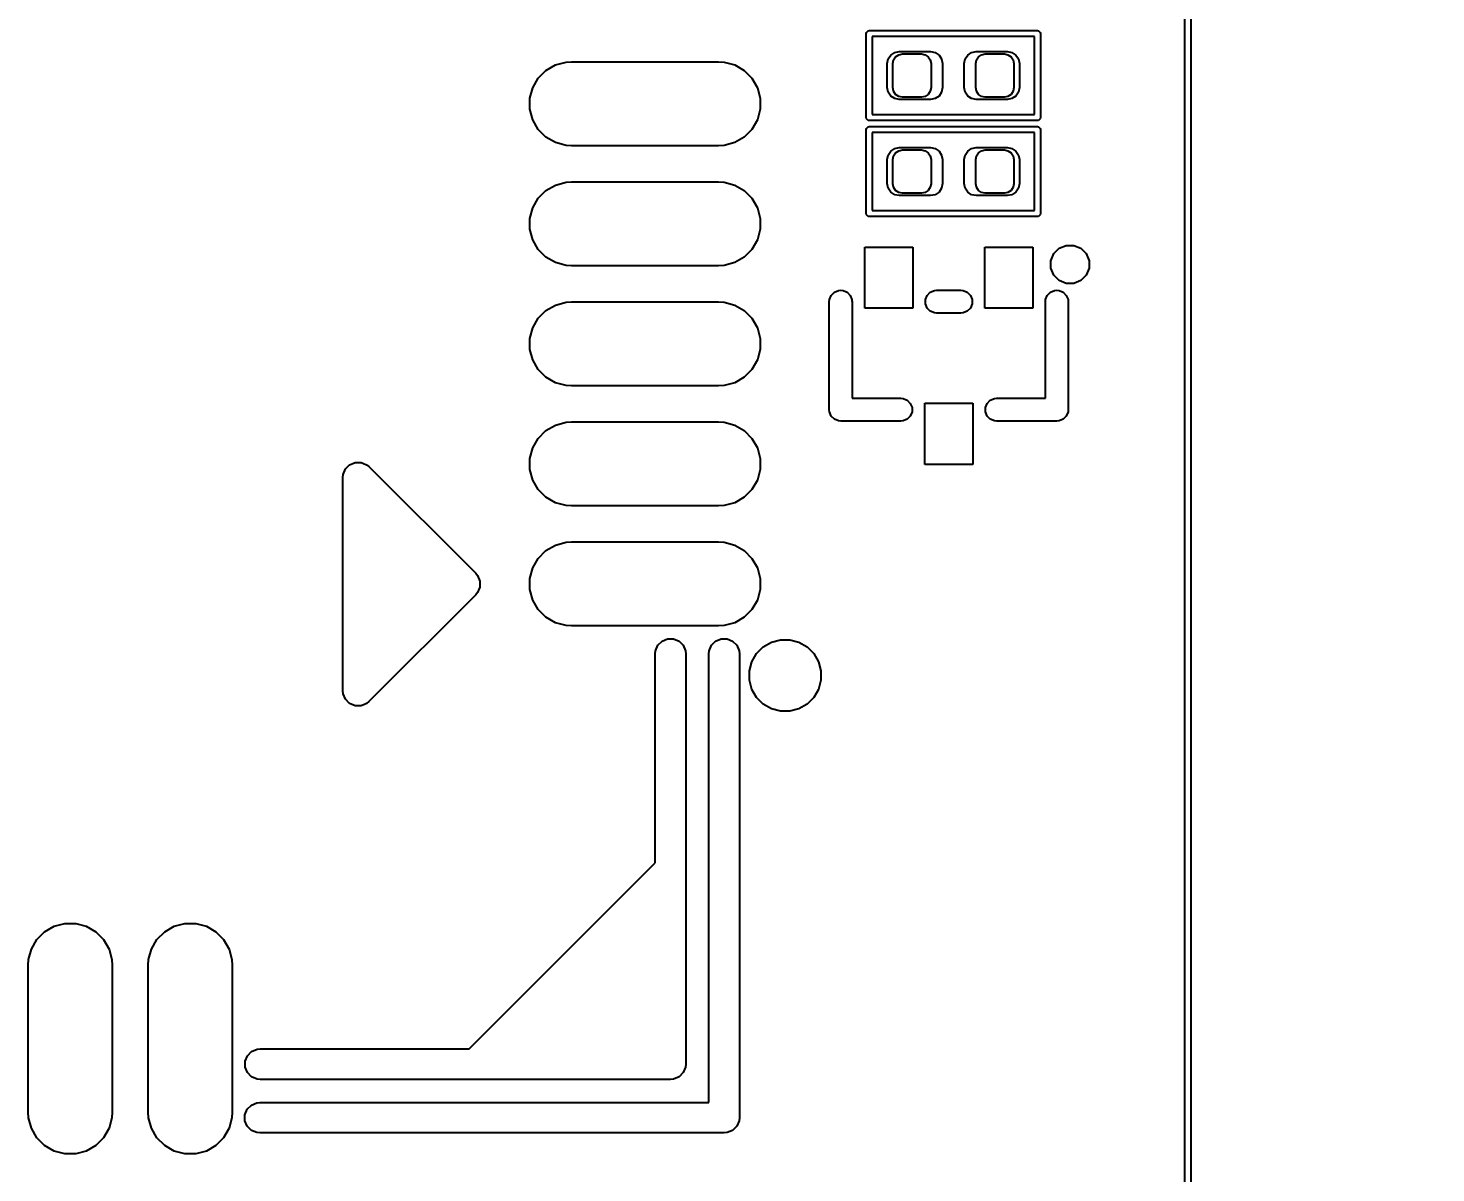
# Model space of a CAD drawing. Extents: x 76 to 193, y -170 to -23.
# Drawn here: x 155.38 to 167.1, y -154.69 to -145.15 of the extents above; entities that cross this region are included whole.
import ezdxf

# ---------------------------------------------------------------- set-up
doc = ezdxf.new("R2010")
doc.units = 0
doc.layers.get('0').update_dxf_attribs({"linetype": 'CONTINUOUS'})
doc.layers.get('Defpoints').update_dxf_attribs({"linetype": 'CONTINUOUS'})
doc.layers.add('BLACK', color=7, linetype='CONTINUOUS')
doc.dimstyles.get("Standard").update_dxf_attribs({"dimtxt": 3, "dimasz": 3, "dimexe": 0.18, "dimexo": 0.0625, "dimgap": 0.09, "dimtad": 0, "dimtih": 1, "dimtoh": 1, "dimzin": 0, "dimdsep": 46, "dimtxsty": 'Standard', "dimcen": 0.09, "dimclrd": 3, "dimclre": 3, "dimclrt": 3, "dimadec": 0, "dimazin": 0, "dimtfac": 1, "dimtofl": 0, "dimtmove": 0, "dimatfit": 3, "dimfxl": 1, "dimtolj": 1, "dimtzin": 0, "dimarcsym": 0})

# ---------------------------------------------------------------- blocks, each defined once
blk = doc.blocks.new('*D4')
at = {"color": 3, "linetype": 'Continuous', "lineweight": -2, "transparency": 16777216}
for p, q in [((163.081, -49.708), (176.105, -49.708)), ((175.925, -52.708), (175.925, -103.414)), ((175.925, -157.299), (175.925, -106.594)), ((163.067, -160.299), (176.105, -160.299))]:
    blk.add_line(p, q, dxfattribs=at)
at = {"color": 3, "linetype": 'Continuous', "transparency": 16777216}
for points in [[(175.425, -52.708), (176.425, -52.708), (175.925, -49.708)], [(175.425, -157.299), (176.425, -157.299), (175.925, -160.299)]]:
    blk.add_solid(points, dxfattribs=at)
at = {"layer": 'Defpoints', "color": 0, "linetype": 'Continuous', "transparency": 16777216}
for p in [(163.018, -49.708), (163.005, -160.299), (175.925, -160.299)]:
    blk.add_point(p, dxfattribs=at)
at = {"color": 3, "linetype": 'Continuous', "transparency": 16777216, "insert": (175.925, -105.004), "char_height": 3, "attachment_point": 5}
blk.add_mtext('\\A1;110.59', dxfattribs=at)
blk = doc.blocks.new('*D10')
at = {"color": 3, "linetype": 'Continuous', "lineweight": -2, "transparency": 16777216}
for p, q in [((162.339, -52.416), (172.444, -52.416)), ((172.264, -55.416), (172.264, -103.602)), ((172.264, -154.968), (172.264, -106.782)), ((162.373, -157.968), (172.444, -157.968))]:
    blk.add_line(p, q, dxfattribs=at)
at = {"color": 3, "linetype": 'Continuous', "transparency": 16777216}
for points in [[(171.764, -55.416), (172.764, -55.416), (172.264, -52.416)], [(171.764, -154.968), (172.764, -154.968), (172.264, -157.968)]]:
    blk.add_solid(points, dxfattribs=at)
at = {"layer": 'Defpoints', "color": 0, "linetype": 'Continuous', "transparency": 16777216}
for p in [(162.276, -52.416), (172.264, -52.416), (162.31, -157.968)]:
    blk.add_point(p, dxfattribs=at)
at = {"color": 3, "linetype": 'Continuous', "transparency": 16777216, "insert": (172.264, -105.192), "char_height": 3, "attachment_point": 5}
blk.add_mtext('\\A1;105.55', dxfattribs=at)

msp = doc.modelspace()

# ---------------------------------------------------------------- linework, layer by layer
at = {"layer": 'BLACK', "linetype": 'Continuous'}
for p, q in [((165.0115, -158.241999), (165.0115, -51.75159)), ((165.0615, -51.75159), (165.0615, -158.242)), ((162.3595, -145.19557), (162.361403, -145.186003)), ((162.3595, -145.89557), (162.3595, -145.19557)), ((162.361403, -145.186003), (162.374933, -145.172473)), ((162.374933, -145.172473), (162.3845, -145.17057)), ((162.3845, -145.17057), (163.7845, -145.17057)), ((162.4095, -145.22057), (162.4095, -145.87057)), ((163.7595, -145.22057), (162.4095, -145.22057)), ((163.7595, -145.87057), (163.7595, -145.22057)), ((163.7845, -145.17057), (163.794067, -145.172473)), ((163.794067, -145.172473), (163.807597, -145.186003)), ((163.807597, -145.186003), (163.8095, -145.19557)), ((163.8095, -145.19557), (163.8095, -145.89557)), ((162.563789, -145.374859), (162.596232, -145.353182)), ((162.596232, -145.353182), (162.6345, -145.34557)), ((162.6345, -145.34557), (162.8945, -145.34557)), ((162.8945, -145.34557), (162.932768, -145.353182)), ((162.932768, -145.353182), (162.965211, -145.374859)), ((163.203789, -145.374859), (163.236232, -145.353182)), ((163.236232, -145.353182), (163.2745, -145.34557)), ((163.2745, -145.34557), (163.5345, -145.34557)), ((163.5345, -145.34557), (163.572768, -145.353182)), ((163.572768, -145.353182), (163.605211, -145.374859)), ((159.691433, -145.502896), (159.770561, -145.457212)), ((159.691433, -145.502896), (159.770561, -145.457212)), ((159.770561, -145.457212), (159.858816, -145.433564)), ((159.770561, -145.457212), (159.858816, -145.433564)), ((159.858816, -145.433564), (159.9045, -145.43057)), ((159.858816, -145.433564), (159.9045, -145.43057)), ((159.9045, -145.43057), (161.1295, -145.43057)), ((159.9045, -145.43057), (161.1295, -145.43057)), ((161.1295, -145.43057), (161.175184, -145.433564)), ((161.1295, -145.43057), (161.175184, -145.433564)), ((161.175184, -145.433564), (161.263439, -145.457212)), ((161.175184, -145.433564), (161.263439, -145.457212)), ((161.263439, -145.457212), (161.342567, -145.502896)), ((161.263439, -145.457212), (161.342567, -145.502896)), ((162.5345, -145.44557), (162.542112, -145.407302)), ((162.5345, -145.64557), (162.5345, -145.44557)), ((162.542112, -145.407302), (162.563789, -145.374859)), ((162.5805, -145.44507), (162.586552, -145.414647)), ((162.5805, -145.64607), (162.5805, -145.44507)), ((162.586552, -145.414647), (162.603785, -145.388855)), ((162.603785, -145.388855), (162.629577, -145.371622)), ((162.629577, -145.371622), (162.66, -145.36557)), ((162.66, -145.36557), (162.819, -145.36557)), ((162.819, -145.36557), (162.849423, -145.371622)), ((162.849423, -145.371622), (162.875215, -145.388855)), ((162.875215, -145.388855), (162.892448, -145.414647)), ((162.892448, -145.414647), (162.8985, -145.44507)), ((162.8985, -145.44507), (162.8985, -145.64607)), ((162.965211, -145.374859), (162.986888, -145.407302)), ((162.986888, -145.407302), (162.9945, -145.44557)), ((162.9945, -145.44557), (162.9945, -145.64557)), ((163.1745, -145.44557), (163.182112, -145.407302)), ((163.1745, -145.64557), (163.1745, -145.44557)), ((163.182112, -145.407302), (163.203789, -145.374859)), ((163.2705, -145.44507), (163.276552, -145.414647)), ((163.2705, -145.64607), (163.2705, -145.44507)), ((163.276552, -145.414647), (163.293785, -145.388855)), ((163.293785, -145.388855), (163.319577, -145.371622)), ((163.319577, -145.371622), (163.35, -145.36557)), ((163.35, -145.36557), (163.509, -145.36557)), ((163.509, -145.36557), (163.539423, -145.371622)), ((163.539423, -145.371622), (163.565215, -145.388855)), ((163.565215, -145.388855), (163.582448, -145.414647)), ((163.582448, -145.414647), (163.5885, -145.44507)), ((163.5885, -145.44507), (163.5885, -145.64607)), ((163.605211, -145.374859), (163.626888, -145.407302)), ((163.626888, -145.407302), (163.6345, -145.44557)), ((163.6345, -145.44557), (163.6345, -145.64557)), ((159.581142, -145.646631), (159.626826, -145.567503)), ((159.581142, -145.646631), (159.626826, -145.567503)), ((159.626826, -145.567503), (159.691433, -145.502896)), ((159.626826, -145.567503), (159.691433, -145.502896)), ((161.342567, -145.502896), (161.407174, -145.567503)), ((161.342567, -145.502896), (161.407174, -145.567503)), ((161.407174, -145.567503), (161.452858, -145.646631)), ((161.407174, -145.567503), (161.452858, -145.646631)), ((159.557494, -145.734886), (159.581142, -145.646631)), ((159.557494, -145.734886), (159.581142, -145.646631)), ((161.452858, -145.646631), (161.476506, -145.734886)), ((161.452858, -145.646631), (161.476506, -145.734886)), ((162.542112, -145.683838), (162.5345, -145.64557)), ((162.563789, -145.716281), (162.542112, -145.683838)), ((162.596232, -145.737958), (162.563789, -145.716281)), ((162.586552, -145.676493), (162.5805, -145.64607)), ((162.603785, -145.702285), (162.586552, -145.676493)), ((162.629577, -145.719518), (162.603785, -145.702285)), ((162.875215, -145.702285), (162.849423, -145.719518)), ((162.892448, -145.676493), (162.875215, -145.702285)), ((162.8985, -145.64607), (162.892448, -145.676493)), ((162.965211, -145.716281), (162.932768, -145.737958)), ((162.986888, -145.683838), (162.965211, -145.716281)), ((162.9945, -145.64557), (162.986888, -145.683838)), ((163.182112, -145.683838), (163.1745, -145.64557)), ((163.203789, -145.716281), (163.182112, -145.683838)), ((163.236232, -145.737958), (163.203789, -145.716281)), ((163.276552, -145.676493), (163.2705, -145.64607)), ((163.293785, -145.702285), (163.276552, -145.676493)), ((163.319577, -145.719518), (163.293785, -145.702285)), ((163.565215, -145.702285), (163.539423, -145.719518)), ((163.582448, -145.676493), (163.565215, -145.702285)), ((163.605211, -145.716281), (163.572768, -145.737958)), ((163.5885, -145.64607), (163.582448, -145.676493)), ((163.626888, -145.683838), (163.605211, -145.716281)), ((163.6345, -145.64557), (163.626888, -145.683838)), ((159.557494, -145.826254), (159.557494, -145.734886)), ((159.557494, -145.826254), (159.557494, -145.734886)), ((159.581142, -145.914509), (159.557494, -145.826254)), ((159.581142, -145.914509), (159.557494, -145.826254)), ((161.476506, -145.826254), (161.452858, -145.914509)), ((161.476506, -145.826254), (161.452858, -145.914509)), ((161.476506, -145.734886), (161.476506, -145.826254)), ((161.476506, -145.734886), (161.476506, -145.826254)), ((162.6345, -145.74557), (162.596232, -145.737958)), ((162.66, -145.72557), (162.629577, -145.719518)), ((162.8945, -145.74557), (162.6345, -145.74557)), ((162.819, -145.72557), (162.66, -145.72557)), ((162.849423, -145.719518), (162.819, -145.72557)), ((162.932768, -145.737958), (162.8945, -145.74557)), ((163.2745, -145.74557), (163.236232, -145.737958)), ((163.5345, -145.74557), (163.2745, -145.74557)), ((163.35, -145.72557), (163.319577, -145.719518)), ((163.509, -145.72557), (163.35, -145.72557)), ((163.539423, -145.719518), (163.509, -145.72557)), ((163.572768, -145.737958), (163.5345, -145.74557)), ((159.626826, -145.993637), (159.581142, -145.914509)), ((159.626826, -145.993637), (159.581142, -145.914509)), ((161.452858, -145.914509), (161.407174, -145.993637)), ((161.452858, -145.914509), (161.407174, -145.993637)), ((162.361403, -145.905137), (162.3595, -145.89557)), ((162.374933, -145.918667), (162.361403, -145.905137)), ((162.3845, -145.92057), (162.374933, -145.918667)), ((163.7845, -145.92057), (162.3845, -145.92057)), ((162.4095, -145.87057), (163.7595, -145.87057)), ((163.794067, -145.918667), (163.7845, -145.92057)), ((163.807597, -145.905137), (163.794067, -145.918667)), ((163.8095, -145.89557), (163.807597, -145.905137)), ((159.691433, -146.058244), (159.626826, -145.993637)), ((159.691433, -146.058244), (159.626826, -145.993637)), ((159.770561, -146.103928), (159.691433, -146.058244)), ((159.770561, -146.103928), (159.691433, -146.058244)), ((161.342567, -146.058244), (161.263439, -146.103928)), ((161.342567, -146.058244), (161.263439, -146.103928)), ((161.407174, -145.993637), (161.342567, -146.058244)), ((161.407174, -145.993637), (161.342567, -146.058244)), ((162.3595, -145.99557), (162.361403, -145.986003)), ((162.3595, -146.69557), (162.3595, -145.99557)), ((162.361403, -145.986003), (162.374933, -145.972473)), ((162.374933, -145.972473), (162.3845, -145.97057)), ((162.3845, -145.97057), (163.7845, -145.97057)), ((162.4095, -146.02057), (162.4095, -146.67057)), ((163.7595, -146.02057), (162.4095, -146.02057)), ((163.7595, -146.67057), (163.7595, -146.02057)), ((163.7845, -145.97057), (163.794067, -145.972473)), ((163.794067, -145.972473), (163.807597, -145.986003)), ((163.807597, -145.986003), (163.8095, -145.99557)), ((163.8095, -145.99557), (163.8095, -146.69557)), ((159.858816, -146.127576), (159.770561, -146.103928)), ((159.858816, -146.127576), (159.770561, -146.103928)), ((159.9045, -146.13057), (159.858816, -146.127576)), ((159.9045, -146.13057), (159.858816, -146.127576)), ((161.1295, -146.13057), (159.9045, -146.13057)), ((161.1295, -146.13057), (159.9045, -146.13057)), ((161.175184, -146.127576), (161.1295, -146.13057)), ((161.175184, -146.127576), (161.1295, -146.13057)), ((161.263439, -146.103928), (161.175184, -146.127576)), ((161.263439, -146.103928), (161.175184, -146.127576)), ((162.542112, -146.207302), (162.563789, -146.174859)), ((162.563789, -146.174859), (162.596232, -146.153182)), ((162.596232, -146.153182), (162.6345, -146.14557)), ((162.603785, -146.188855), (162.629577, -146.171622)), ((162.629577, -146.171622), (162.66, -146.16557)), ((162.6345, -146.14557), (162.8945, -146.14557)), ((162.66, -146.16557), (162.819, -146.16557)), ((162.819, -146.16557), (162.849423, -146.171622)), ((162.849423, -146.171622), (162.875215, -146.188855)), ((162.8945, -146.14557), (162.932768, -146.153182)), ((162.932768, -146.153182), (162.965211, -146.174859)), ((162.965211, -146.174859), (162.986888, -146.207302)), ((163.182112, -146.207302), (163.203789, -146.174859)), ((163.203789, -146.174859), (163.236232, -146.153182)), ((163.236232, -146.153182), (163.2745, -146.14557)), ((163.2745, -146.14557), (163.5345, -146.14557)), ((163.293785, -146.188855), (163.319577, -146.171622)), ((163.319577, -146.171622), (163.35, -146.16557)), ((163.35, -146.16557), (163.509, -146.16557)), ((163.509, -146.16557), (163.539423, -146.171622)), ((163.5345, -146.14557), (163.572768, -146.153182)), ((163.539423, -146.171622), (163.565215, -146.188855)), ((163.572768, -146.153182), (163.605211, -146.174859)), ((163.605211, -146.174859), (163.626888, -146.207302)), ((162.5345, -146.24557), (162.542112, -146.207302)), ((162.5345, -146.44557), (162.5345, -146.24557)), ((162.5805, -146.24507), (162.586552, -146.214647)), ((162.5805, -146.44607), (162.5805, -146.24507)), ((162.586552, -146.214647), (162.603785, -146.188855)), ((162.875215, -146.188855), (162.892448, -146.214647)), ((162.892448, -146.214647), (162.8985, -146.24507)), ((162.8985, -146.24507), (162.8985, -146.44607)), ((162.986888, -146.207302), (162.9945, -146.24557)), ((162.9945, -146.24557), (162.9945, -146.44557)), ((163.1745, -146.24557), (163.182112, -146.207302)), ((163.1745, -146.44557), (163.1745, -146.24557)), ((163.2705, -146.24507), (163.276552, -146.214647)), ((163.2705, -146.44607), (163.2705, -146.24507)), ((163.276552, -146.214647), (163.293785, -146.188855)), ((163.565215, -146.188855), (163.582448, -146.214647)), ((163.582448, -146.214647), (163.5885, -146.24507)), ((163.5885, -146.24507), (163.5885, -146.44607)), ((163.626888, -146.207302), (163.6345, -146.24557)), ((163.6345, -146.24557), (163.6345, -146.44557)), ((159.626826, -146.567503), (159.691433, -146.502896)), ((159.626826, -146.567503), (159.691433, -146.502896)), ((159.691433, -146.502896), (159.770561, -146.457212)), ((159.691433, -146.502896), (159.770561, -146.457212)), ((159.770561, -146.457212), (159.858816, -146.433564)), ((159.770561, -146.457212), (159.858816, -146.433564)), ((159.858816, -146.433564), (159.9045, -146.43057)), ((159.858816, -146.433564), (159.9045, -146.43057)), ((159.9045, -146.43057), (161.1295, -146.43057)), ((159.9045, -146.43057), (161.1295, -146.43057)), ((161.1295, -146.43057), (161.175184, -146.433564)), ((161.1295, -146.43057), (161.175184, -146.433564)), ((161.175184, -146.433564), (161.263439, -146.457212)), ((161.175184, -146.433564), (161.263439, -146.457212)), ((161.263439, -146.457212), (161.342567, -146.502896)), ((161.263439, -146.457212), (161.342567, -146.502896)), ((161.342567, -146.502896), (161.407174, -146.567503)), ((161.342567, -146.502896), (161.407174, -146.567503)), ((162.542112, -146.483838), (162.5345, -146.44557)), ((162.563789, -146.516281), (162.542112, -146.483838)), ((162.596232, -146.537958), (162.563789, -146.516281)), ((162.586552, -146.476493), (162.5805, -146.44607)), ((162.603785, -146.502285), (162.586552, -146.476493)), ((162.629577, -146.519518), (162.603785, -146.502285)), ((162.66, -146.52557), (162.629577, -146.519518)), ((162.819, -146.52557), (162.66, -146.52557)), ((162.849423, -146.519518), (162.819, -146.52557)), ((162.875215, -146.502285), (162.849423, -146.519518)), ((162.892448, -146.476493), (162.875215, -146.502285)), ((162.8985, -146.44607), (162.892448, -146.476493)), ((162.965211, -146.516281), (162.932768, -146.537958)), ((162.986888, -146.483838), (162.965211, -146.516281)), ((162.9945, -146.44557), (162.986888, -146.483838)), ((163.182112, -146.483838), (163.1745, -146.44557)), ((163.203789, -146.516281), (163.182112, -146.483838)), ((163.236232, -146.537958), (163.203789, -146.516281)), ((163.276552, -146.476493), (163.2705, -146.44607)), ((163.293785, -146.502285), (163.276552, -146.476493)), ((163.319577, -146.519518), (163.293785, -146.502285)), ((163.35, -146.52557), (163.319577, -146.519518)), ((163.509, -146.52557), (163.35, -146.52557)), ((163.539423, -146.519518), (163.509, -146.52557)), ((163.565215, -146.502285), (163.539423, -146.519518)), ((163.582448, -146.476493), (163.565215, -146.502285)), ((163.605211, -146.516281), (163.572768, -146.537958)), ((163.5885, -146.44607), (163.582448, -146.476493)), ((163.626888, -146.483838), (163.605211, -146.516281)), ((163.6345, -146.44557), (163.626888, -146.483838)), ((159.557494, -146.734886), (159.581142, -146.646631)), ((159.557494, -146.734886), (159.581142, -146.646631)), ((159.581142, -146.646631), (159.626826, -146.567503)), ((159.581142, -146.646631), (159.626826, -146.567503)), ((161.407174, -146.567503), (161.452858, -146.646631)), ((161.407174, -146.567503), (161.452858, -146.646631)), ((161.452858, -146.646631), (161.476506, -146.734886)), ((161.452858, -146.646631), (161.476506, -146.734886)), ((162.6345, -146.54557), (162.596232, -146.537958)), ((162.8945, -146.54557), (162.6345, -146.54557)), ((162.932768, -146.537958), (162.8945, -146.54557)), ((163.2745, -146.54557), (163.236232, -146.537958)), ((163.5345, -146.54557), (163.2745, -146.54557)), ((163.572768, -146.537958), (163.5345, -146.54557)), ((159.557494, -146.826254), (159.557494, -146.734886)), ((159.557494, -146.826254), (159.557494, -146.734886)), ((161.476506, -146.734886), (161.476506, -146.826254)), ((161.476506, -146.734886), (161.476506, -146.826254)), ((162.361403, -146.705137), (162.3595, -146.69557)), ((162.374933, -146.718667), (162.361403, -146.705137)), ((162.3845, -146.72057), (162.374933, -146.718667)), ((163.7845, -146.72057), (162.3845, -146.72057)), ((162.4095, -146.67057), (163.7595, -146.67057)), ((163.794067, -146.718667), (163.7845, -146.72057)), ((163.807597, -146.705137), (163.794067, -146.718667)), ((163.8095, -146.69557), (163.807597, -146.705137)), ((159.581142, -146.914509), (159.557494, -146.826254)), ((159.581142, -146.914509), (159.557494, -146.826254)), ((161.476506, -146.826254), (161.452858, -146.914509)), ((161.476506, -146.826254), (161.452858, -146.914509)), ((159.626826, -146.993637), (159.581142, -146.914509)), ((159.626826, -146.993637), (159.581142, -146.914509)), ((159.691433, -147.058244), (159.626826, -146.993637)), ((159.691433, -147.058244), (159.626826, -146.993637)), ((161.407174, -146.993637), (161.342567, -147.058244)), ((161.407174, -146.993637), (161.342567, -147.058244)), ((161.452858, -146.914509), (161.407174, -146.993637)), ((161.452858, -146.914509), (161.407174, -146.993637)), ((162.346, -147.48407), (162.346, -146.97407)), ((162.346, -146.97407), (162.746, -146.97407)), ((162.346, -147.48407), (162.346, -146.97407)), ((162.346, -146.97407), (162.746, -146.97407)), ((162.746, -146.97407), (162.746, -147.48407)), ((162.746, -146.97407), (162.746, -147.48407)), ((163.346, -147.48407), (163.346, -146.97407)), ((163.346, -146.97407), (163.746, -146.97407)), ((163.346, -147.48407), (163.346, -146.97407)), ((163.346, -146.97407), (163.746, -146.97407)), ((163.746, -146.97407), (163.746, -147.48407)), ((163.746, -146.97407), (163.746, -147.48407)), ((163.921302, -147.029068), (163.965998, -146.984372)), ((163.965998, -146.984372), (164.024395, -146.960183)), ((164.024395, -146.960183), (164.087605, -146.960183)), ((164.087605, -146.960183), (164.146002, -146.984372)), ((164.146002, -146.984372), (164.190698, -147.029068)), ((159.770561, -147.103928), (159.691433, -147.058244)), ((159.770561, -147.103928), (159.691433, -147.058244)), ((159.858816, -147.127576), (159.770561, -147.103928)), ((159.858816, -147.127576), (159.770561, -147.103928)), ((161.263439, -147.103928), (161.175184, -147.127576)), ((161.263439, -147.103928), (161.175184, -147.127576)), ((161.342567, -147.058244), (161.263439, -147.103928)), ((161.342567, -147.058244), (161.263439, -147.103928)), ((163.897113, -147.087465), (163.921302, -147.029068)), ((163.897113, -147.150675), (163.897113, -147.087465)), ((164.190698, -147.029068), (164.214887, -147.087465)), ((164.214887, -147.087465), (164.214887, -147.150675)), ((159.9045, -147.13057), (159.858816, -147.127576)), ((159.9045, -147.13057), (159.858816, -147.127576)), ((161.1295, -147.13057), (159.9045, -147.13057)), ((161.1295, -147.13057), (159.9045, -147.13057)), ((161.175184, -147.127576), (161.1295, -147.13057)), ((161.175184, -147.127576), (161.1295, -147.13057)), ((163.921302, -147.209072), (163.897113, -147.150675)), ((163.965998, -147.253768), (163.921302, -147.209072)), ((164.190698, -147.209072), (164.146002, -147.253768)), ((164.214887, -147.150675), (164.190698, -147.209072)), ((162.06701, -147.376291), (162.093221, -147.35008)), ((162.093221, -147.35008), (162.127466, -147.335895)), ((162.127466, -147.335895), (162.146, -147.33407)), ((162.146, -147.33407), (162.147, -147.33407)), ((162.147, -147.33407), (162.165534, -147.335895)), ((162.165534, -147.335895), (162.199779, -147.35008)), ((162.199779, -147.35008), (162.22599, -147.376291)), ((162.86601, -147.376291), (162.892221, -147.35008)), ((162.892221, -147.35008), (162.926466, -147.335895)), ((162.926466, -147.335895), (162.945, -147.33407)), ((162.945, -147.33407), (163.147, -147.33407)), ((163.147, -147.33407), (163.165534, -147.335895)), ((163.165534, -147.335895), (163.199779, -147.35008)), ((163.199779, -147.35008), (163.22599, -147.376291)), ((163.86601, -147.376291), (163.892221, -147.35008)), ((163.892221, -147.35008), (163.926466, -147.335895)), ((163.926466, -147.335895), (163.945, -147.33407)), ((163.945, -147.33407), (163.946, -147.33407)), ((163.946, -147.33407), (163.964534, -147.335895)), ((163.964534, -147.335895), (163.998779, -147.35008)), ((164.024395, -147.277957), (163.965998, -147.253768)), ((163.998779, -147.35008), (164.02499, -147.376291)), ((164.087605, -147.277957), (164.024395, -147.277957)), ((164.146002, -147.253768), (164.087605, -147.277957)), ((159.691433, -147.502896), (159.770561, -147.457212)), ((159.691433, -147.502896), (159.770561, -147.457212)), ((159.770561, -147.457212), (159.858816, -147.433564)), ((159.770561, -147.457212), (159.858816, -147.433564)), ((159.858816, -147.433564), (159.9045, -147.43057)), ((159.858816, -147.433564), (159.9045, -147.43057)), ((159.9045, -147.43057), (161.1295, -147.43057)), ((159.9045, -147.43057), (161.1295, -147.43057)), ((161.1295, -147.43057), (161.175184, -147.433564)), ((161.1295, -147.43057), (161.175184, -147.433564)), ((161.175184, -147.433564), (161.263439, -147.457212)), ((161.175184, -147.433564), (161.263439, -147.457212)), ((161.263439, -147.457212), (161.342567, -147.502896)), ((161.263439, -147.457212), (161.342567, -147.502896)), ((162.051, -147.42907), (162.052825, -147.410536)), ((162.051, -148.32907), (162.051, -147.42907)), ((162.052825, -147.410536), (162.06701, -147.376291)), ((162.22599, -147.376291), (162.240175, -147.410536)), ((162.240175, -147.410536), (162.240175, -147.420691)), ((162.240175, -147.420691), (162.241, -147.42907)), ((162.241, -147.42907), (162.241, -148.23407)), ((162.851825, -147.410536), (162.86601, -147.376291)), ((162.851825, -147.447604), (162.851825, -147.410536)), ((162.86601, -147.481849), (162.851825, -147.447604)), ((163.22599, -147.376291), (163.240175, -147.410536)), ((163.240175, -147.447604), (163.22599, -147.481849)), ((163.240175, -147.410536), (163.240175, -147.447604)), ((163.851, -147.42907), (163.851825, -147.420691)), ((163.851, -148.23407), (163.851, -147.42907)), ((163.851825, -147.410536), (163.86601, -147.376291)), ((163.851825, -147.420691), (163.851825, -147.410536)), ((164.02499, -147.376291), (164.039175, -147.410536)), ((164.039175, -147.410536), (164.041, -147.42907)), ((164.041, -147.42907), (164.041, -148.32907)), ((159.581142, -147.646631), (159.626826, -147.567503)), ((159.581142, -147.646631), (159.626826, -147.567503)), ((159.626826, -147.567503), (159.691433, -147.502896)), ((159.626826, -147.567503), (159.691433, -147.502896)), ((161.342567, -147.502896), (161.407174, -147.567503)), ((161.342567, -147.502896), (161.407174, -147.567503)), ((161.407174, -147.567503), (161.452858, -147.646631)), ((161.407174, -147.567503), (161.452858, -147.646631)), ((162.746, -147.48407), (162.346, -147.48407)), ((162.746, -147.48407), (162.346, -147.48407)), ((162.892221, -147.50806), (162.86601, -147.481849)), ((162.926466, -147.522245), (162.892221, -147.50806)), ((162.945, -147.52407), (162.926466, -147.522245)), ((163.147, -147.52407), (162.945, -147.52407)), ((163.165534, -147.522245), (163.147, -147.52407)), ((163.199779, -147.50806), (163.165534, -147.522245)), ((163.22599, -147.481849), (163.199779, -147.50806)), ((163.746, -147.48407), (163.346, -147.48407)), ((163.746, -147.48407), (163.346, -147.48407)), ((159.557494, -147.734886), (159.581142, -147.646631)), ((159.557494, -147.734886), (159.581142, -147.646631)), ((161.452858, -147.646631), (161.476506, -147.734886)), ((161.452858, -147.646631), (161.476506, -147.734886)), ((159.557494, -147.826254), (159.557494, -147.734886)), ((159.557494, -147.826254), (159.557494, -147.734886)), ((159.581142, -147.914509), (159.557494, -147.826254)), ((159.581142, -147.914509), (159.557494, -147.826254)), ((161.476506, -147.826254), (161.452858, -147.914509)), ((161.476506, -147.826254), (161.452858, -147.914509)), ((161.476506, -147.734886), (161.476506, -147.826254)), ((161.476506, -147.734886), (161.476506, -147.826254)), ((159.626826, -147.993637), (159.581142, -147.914509)), ((159.626826, -147.993637), (159.581142, -147.914509)), ((161.452858, -147.914509), (161.407174, -147.993637)), ((161.452858, -147.914509), (161.407174, -147.993637)), ((159.691433, -148.058244), (159.626826, -147.993637)), ((159.691433, -148.058244), (159.626826, -147.993637)), ((159.770561, -148.103928), (159.691433, -148.058244)), ((159.770561, -148.103928), (159.691433, -148.058244)), ((161.342567, -148.058244), (161.263439, -148.103928)), ((161.342567, -148.058244), (161.263439, -148.103928)), ((161.407174, -147.993637), (161.342567, -148.058244)), ((161.407174, -147.993637), (161.342567, -148.058244)), ((159.858816, -148.127576), (159.770561, -148.103928)), ((159.858816, -148.127576), (159.770561, -148.103928)), ((159.9045, -148.13057), (159.858816, -148.127576)), ((159.9045, -148.13057), (159.858816, -148.127576)), ((161.1295, -148.13057), (159.9045, -148.13057)), ((161.1295, -148.13057), (159.9045, -148.13057)), ((161.175184, -148.127576), (161.1295, -148.13057)), ((161.175184, -148.127576), (161.1295, -148.13057)), ((161.263439, -148.103928), (161.175184, -148.127576)), ((161.263439, -148.103928), (161.175184, -148.127576)), ((162.241, -148.23407), (162.647, -148.23407)), ((162.647, -148.23407), (162.665534, -148.235895)), ((162.665534, -148.235895), (162.699779, -148.25008)), ((162.699779, -148.25008), (162.72599, -148.276291)), ((162.72599, -148.276291), (162.740175, -148.310536)), ((162.846, -148.78407), (162.846, -148.27407)), ((162.846, -148.27407), (163.246, -148.27407)), ((162.846, -148.78407), (162.846, -148.27407)), ((162.846, -148.27407), (163.246, -148.27407)), ((163.246, -148.27407), (163.246, -148.78407)), ((163.246, -148.27407), (163.246, -148.78407)), ((163.351825, -148.310536), (163.36601, -148.276291)), ((163.36601, -148.276291), (163.392221, -148.25008)), ((163.392221, -148.25008), (163.426466, -148.235895)), ((163.426466, -148.235895), (163.445, -148.23407)), ((163.445, -148.23407), (163.851, -148.23407)), ((162.052825, -148.347604), (162.051, -148.32907)), ((162.06701, -148.381849), (162.052825, -148.347604)), ((162.093221, -148.40806), (162.06701, -148.381849)), ((162.127466, -148.422245), (162.093221, -148.40806)), ((162.699779, -148.40806), (162.665534, -148.422245)), ((162.72599, -148.381849), (162.699779, -148.40806)), ((162.740175, -148.347604), (162.72599, -148.381849)), ((162.740175, -148.310536), (162.740175, -148.347604)), ((163.351825, -148.347604), (163.351825, -148.310536)), ((163.36601, -148.381849), (163.351825, -148.347604)), ((163.392221, -148.40806), (163.36601, -148.381849)), ((163.426466, -148.422245), (163.392221, -148.40806)), ((163.998779, -148.40806), (163.964534, -148.422245)), ((164.02499, -148.381849), (163.998779, -148.40806)), ((164.039175, -148.347604), (164.02499, -148.381849)), ((164.041, -148.32907), (164.039175, -148.347604)), ((159.626826, -148.567503), (159.691433, -148.502896)), ((159.626826, -148.567503), (159.691433, -148.502896)), ((159.691433, -148.502896), (159.770561, -148.457212)), ((159.691433, -148.502896), (159.770561, -148.457212)), ((159.770561, -148.457212), (159.858816, -148.433564)), ((159.770561, -148.457212), (159.858816, -148.433564)), ((159.858816, -148.433564), (159.9045, -148.43057)), ((159.858816, -148.433564), (159.9045, -148.43057)), ((159.9045, -148.43057), (161.1295, -148.43057)), ((159.9045, -148.43057), (161.1295, -148.43057)), ((161.1295, -148.43057), (161.175184, -148.433564)), ((161.1295, -148.43057), (161.175184, -148.433564)), ((161.175184, -148.433564), (161.263439, -148.457212)), ((161.175184, -148.433564), (161.263439, -148.457212)), ((161.263439, -148.457212), (161.342567, -148.502896)), ((161.263439, -148.457212), (161.342567, -148.502896)), ((161.342567, -148.502896), (161.407174, -148.567503)), ((161.342567, -148.502896), (161.407174, -148.567503)), ((162.146, -148.42407), (162.127466, -148.422245)), ((162.647, -148.42407), (162.146, -148.42407)), ((162.665534, -148.422245), (162.647, -148.42407)), ((163.445, -148.42407), (163.426466, -148.422245)), ((163.946, -148.42407), (163.445, -148.42407)), ((163.964534, -148.422245), (163.946, -148.42407)), ((159.557494, -148.734886), (159.581142, -148.646631)), ((159.557494, -148.734886), (159.581142, -148.646631)), ((159.581142, -148.646631), (159.626826, -148.567503)), ((159.581142, -148.646631), (159.626826, -148.567503)), ((161.407174, -148.567503), (161.452858, -148.646631)), ((161.407174, -148.567503), (161.452858, -148.646631)), ((161.452858, -148.646631), (161.476506, -148.734886)), ((161.452858, -148.646631), (161.476506, -148.734886)), ((159.557494, -148.826254), (159.557494, -148.734886)), ((159.557494, -148.826254), (159.557494, -148.734886)), ((161.476506, -148.734886), (161.476506, -148.826254)), ((161.476506, -148.734886), (161.476506, -148.826254)), ((158.0005, -148.89257), (158.00294, -148.867794)), ((158.00294, -148.867794), (158.021903, -148.822013)), ((158.021903, -148.822013), (158.056943, -148.786973)), ((158.056943, -148.786973), (158.08376, -148.775865)), ((158.08376, -148.775865), (158.102723, -148.76801)), ((158.102723, -148.76801), (158.152277, -148.76801)), ((158.152277, -148.76801), (158.17124, -148.775865)), ((158.17124, -148.775865), (158.198057, -148.786973)), ((158.198057, -148.786973), (158.198058, -148.786974)), ((158.198058, -148.786974), (158.217303, -148.802767)), ((158.217303, -148.802767), (159.106303, -149.691768)), ((159.581142, -148.914509), (159.557494, -148.826254)), ((159.581142, -148.914509), (159.557494, -148.826254)), ((161.476506, -148.826254), (161.452858, -148.914509)), ((161.476506, -148.826254), (161.452858, -148.914509)), ((163.246, -148.78407), (162.846, -148.78407)), ((163.246, -148.78407), (162.846, -148.78407)), ((158.0005, -150.67057), (158.0005, -148.89257)), ((159.626826, -148.993637), (159.581142, -148.914509)), ((159.626826, -148.993637), (159.581142, -148.914509)), ((159.691433, -149.058244), (159.626826, -148.993637)), ((159.691433, -149.058244), (159.626826, -148.993637)), ((161.407174, -148.993637), (161.342567, -149.058244)), ((161.407174, -148.993637), (161.342567, -149.058244)), ((161.452858, -148.914509), (161.407174, -148.993637)), ((161.452858, -148.914509), (161.407174, -148.993637)), ((159.770561, -149.103928), (159.691433, -149.058244)), ((159.770561, -149.103928), (159.691433, -149.058244)), ((159.858816, -149.127576), (159.770561, -149.103928)), ((159.858816, -149.127576), (159.770561, -149.103928)), ((161.263439, -149.103928), (161.175184, -149.127576)), ((161.263439, -149.103928), (161.175184, -149.127576)), ((161.342567, -149.058244), (161.263439, -149.103928)), ((161.342567, -149.058244), (161.263439, -149.103928)), ((159.9045, -149.13057), (159.858816, -149.127576)), ((159.9045, -149.13057), (159.858816, -149.127576)), ((161.1295, -149.13057), (159.9045, -149.13057)), ((161.1295, -149.13057), (159.9045, -149.13057)), ((161.175184, -149.127576), (161.1295, -149.13057)), ((161.175184, -149.127576), (161.1295, -149.13057)), ((159.691433, -149.502896), (159.770561, -149.457212)), ((159.691433, -149.502896), (159.770561, -149.457212)), ((159.770561, -149.457212), (159.858816, -149.433564)), ((159.770561, -149.457212), (159.858816, -149.433564)), ((159.858816, -149.433564), (159.9045, -149.43057)), ((159.858816, -149.433564), (159.9045, -149.43057)), ((159.9045, -149.43057), (161.1295, -149.43057)), ((159.9045, -149.43057), (161.1295, -149.43057)), ((161.1295, -149.43057), (161.175184, -149.433564)), ((161.1295, -149.43057), (161.175184, -149.433564)), ((161.175184, -149.433564), (161.263439, -149.457212)), ((161.175184, -149.433564), (161.263439, -149.457212)), ((161.263439, -149.457212), (161.342567, -149.502896)), ((161.263439, -149.457212), (161.342567, -149.502896)), ((159.581142, -149.646631), (159.626826, -149.567503)), ((159.581142, -149.646631), (159.626826, -149.567503)), ((159.626826, -149.567503), (159.691433, -149.502896)), ((159.626826, -149.567503), (159.691433, -149.502896)), ((161.342567, -149.502896), (161.407174, -149.567503)), ((161.342567, -149.502896), (161.407174, -149.567503)), ((161.407174, -149.567503), (161.452858, -149.646631)), ((161.407174, -149.567503), (161.452858, -149.646631)), ((159.106303, -149.691768), (159.122097, -149.711012)), ((159.557494, -149.734886), (159.581142, -149.646631)), ((159.557494, -149.734886), (159.581142, -149.646631)), ((161.452858, -149.646631), (161.476506, -149.734886)), ((161.452858, -149.646631), (161.476506, -149.734886)), ((159.122097, -149.711012), (159.14106, -149.756793)), ((159.14106, -149.806347), (159.122097, -149.852128)), ((159.14106, -149.756793), (159.14106, -149.806347)), ((159.557494, -149.826254), (159.557494, -149.734886)), ((159.557494, -149.826254), (159.557494, -149.734886)), ((161.476506, -149.734886), (161.476506, -149.826254)), ((161.476506, -149.734886), (161.476506, -149.826254)), ((159.106303, -149.871372), (158.217303, -150.760373)), ((159.122097, -149.852128), (159.106303, -149.871372)), ((159.581142, -149.914509), (159.557494, -149.826254)), ((159.581142, -149.914509), (159.557494, -149.826254)), ((159.626826, -149.993637), (159.581142, -149.914509)), ((159.626826, -149.993637), (159.581142, -149.914509)), ((161.452858, -149.914509), (161.407174, -149.993637)), ((161.452858, -149.914509), (161.407174, -149.993637)), ((161.476506, -149.826254), (161.452858, -149.914509)), ((161.476506, -149.826254), (161.452858, -149.914509)), ((159.691433, -150.058244), (159.626826, -149.993637)), ((159.691433, -150.058244), (159.626826, -149.993637)), ((161.407174, -149.993637), (161.342567, -150.058244)), ((161.407174, -149.993637), (161.342567, -150.058244)), ((159.770561, -150.103928), (159.691433, -150.058244)), ((159.770561, -150.103928), (159.691433, -150.058244)), ((159.858816, -150.127576), (159.770561, -150.103928)), ((159.858816, -150.127576), (159.770561, -150.103928)), ((159.9045, -150.13057), (159.858816, -150.127576)), ((159.9045, -150.13057), (159.858816, -150.127576)), ((161.1295, -150.13057), (159.9045, -150.13057)), ((161.1295, -150.13057), (159.9045, -150.13057)), ((161.175184, -150.127576), (161.1295, -150.13057)), ((161.175184, -150.127576), (161.1295, -150.13057)), ((161.263439, -150.103928), (161.175184, -150.127576)), ((161.263439, -150.103928), (161.175184, -150.127576)), ((161.342567, -150.058244), (161.263439, -150.103928)), ((161.342567, -150.058244), (161.263439, -150.103928)), ((160.623903, -150.291013), (160.658943, -150.255973)), ((160.658943, -150.255973), (160.704724, -150.23701)), ((160.704724, -150.23701), (160.754276, -150.23701)), ((160.754276, -150.23701), (160.800057, -150.255973)), ((160.800057, -150.255973), (160.835097, -150.291013)), ((161.069903, -150.291013), (161.104943, -150.255973)), ((161.104943, -150.255973), (161.150724, -150.23701)), ((161.150724, -150.23701), (161.200276, -150.23701)), ((161.200276, -150.23701), (161.246057, -150.255973)), ((161.246057, -150.255973), (161.281097, -150.291013)), ((161.500872, -150.305564), (161.568695, -150.266406)), ((161.568695, -150.266406), (161.644342, -150.246137)), ((161.644342, -150.246137), (161.722658, -150.246137)), ((161.722658, -150.246137), (161.798305, -150.266406)), ((161.798305, -150.266406), (161.866128, -150.305564)), ((160.6025, -150.36157), (160.60494, -150.336794)), ((160.6025, -152.104464), (160.6025, -150.36157)), ((160.60494, -150.336794), (160.623903, -150.291013)), ((160.835097, -150.291013), (160.85406, -150.336794)), ((160.85406, -150.336794), (160.8565, -150.36157)), ((160.8565, -150.36157), (160.8565, -153.78057)), ((161.0485, -150.36157), (161.05094, -150.336794)), ((161.0485, -154.09957), (161.0485, -150.36157)), ((161.05094, -150.336794), (161.069903, -150.291013)), ((161.281097, -150.291013), (161.30006, -150.336794)), ((161.30006, -150.336794), (161.3025, -150.36157)), ((161.3025, -150.36157), (161.3025, -154.22657)), ((161.406336, -150.428765), (161.445494, -150.360942)), ((161.445494, -150.360942), (161.500872, -150.305564)), ((161.866128, -150.305564), (161.921506, -150.360942)), ((161.921506, -150.360942), (161.960664, -150.428765)), ((161.386067, -150.504412), (161.406336, -150.428765)), ((161.386067, -150.582728), (161.386067, -150.504412)), ((161.960664, -150.428765), (161.980933, -150.504412)), ((161.980933, -150.504412), (161.980933, -150.582728)), ((161.406336, -150.658375), (161.386067, -150.582728)), ((161.980933, -150.582728), (161.960664, -150.658375)), ((158.00294, -150.695346), (158.0005, -150.67057)), ((158.021903, -150.741127), (158.00294, -150.695346)), ((158.056943, -150.776167), (158.021903, -150.741127)), ((161.445494, -150.726198), (161.406336, -150.658375)), ((161.500872, -150.781576), (161.445494, -150.726198)), ((161.921506, -150.726198), (161.866128, -150.781576)), ((161.960664, -150.658375), (161.921506, -150.726198)), ((158.070002, -150.781576), (158.056943, -150.776167)), ((158.102723, -150.79513), (158.070002, -150.781576)), ((158.102724, -150.79513), (158.102723, -150.79513)), ((158.152276, -150.79513), (158.102724, -150.79513)), ((158.152277, -150.79513), (158.152276, -150.79513)), ((158.184998, -150.781576), (158.152277, -150.79513)), ((158.198057, -150.776167), (158.184998, -150.781576)), ((158.198058, -150.776166), (158.198057, -150.776167)), ((158.217303, -150.760373), (158.198058, -150.776166)), ((161.568695, -150.820734), (161.500872, -150.781576)), ((161.644342, -150.841003), (161.568695, -150.820734)), ((161.722658, -150.841003), (161.644342, -150.841003)), ((161.798305, -150.820734), (161.722658, -150.841003)), ((161.866128, -150.781576), (161.798305, -150.820734)), ((159.053394, -153.65357), (160.6025, -152.104464)), ((155.516433, -152.677896), (155.595561, -152.632212)), ((155.516433, -152.677896), (155.595561, -152.632212)), ((155.595561, -152.632212), (155.683816, -152.608564)), ((155.595561, -152.632212), (155.683816, -152.608564)), ((155.683816, -152.608564), (155.775184, -152.608564)), ((155.683816, -152.608564), (155.775184, -152.608564)), ((155.775184, -152.608564), (155.863439, -152.632212)), ((155.775184, -152.608564), (155.863439, -152.632212)), ((155.863439, -152.632212), (155.942567, -152.677896)), ((155.863439, -152.632212), (155.942567, -152.677896)), ((156.516433, -152.677896), (156.595561, -152.632212)), ((156.516433, -152.677896), (156.595561, -152.632212)), ((156.595561, -152.632212), (156.683816, -152.608564)), ((156.595561, -152.632212), (156.683816, -152.608564)), ((156.683816, -152.608564), (156.775184, -152.608564)), ((156.683816, -152.608564), (156.775184, -152.608564)), ((156.775184, -152.608564), (156.863439, -152.632212)), ((156.775184, -152.608564), (156.863439, -152.632212)), ((156.863439, -152.632212), (156.942567, -152.677896)), ((156.863439, -152.632212), (156.942567, -152.677896)), ((155.406142, -152.821631), (155.451826, -152.742503)), ((155.406142, -152.821631), (155.451826, -152.742503)), ((155.451826, -152.742503), (155.516433, -152.677896)), ((155.451826, -152.742503), (155.516433, -152.677896)), ((155.942567, -152.677896), (156.007174, -152.742503)), ((155.942567, -152.677896), (156.007174, -152.742503)), ((156.007174, -152.742503), (156.052858, -152.821631)), ((156.007174, -152.742503), (156.052858, -152.821631)), ((156.406142, -152.821631), (156.451826, -152.742503)), ((156.406142, -152.821631), (156.451826, -152.742503)), ((156.451826, -152.742503), (156.516433, -152.677896)), ((156.451826, -152.742503), (156.516433, -152.677896)), ((156.942567, -152.677896), (157.007174, -152.742503)), ((156.942567, -152.677896), (157.007174, -152.742503)), ((157.007174, -152.742503), (157.052858, -152.821631)), ((157.007174, -152.742503), (157.052858, -152.821631)), ((155.382494, -152.909886), (155.406142, -152.821631)), ((155.382494, -152.909886), (155.406142, -152.821631)), ((156.052858, -152.821631), (156.076506, -152.909886)), ((156.052858, -152.821631), (156.076506, -152.909886)), ((156.382494, -152.909886), (156.406142, -152.821631)), ((156.382494, -152.909886), (156.406142, -152.821631)), ((157.052858, -152.821631), (157.076506, -152.909886)), ((157.052858, -152.821631), (157.076506, -152.909886)), ((155.3795, -152.95557), (155.382494, -152.909886)), ((155.3795, -152.95557), (155.382494, -152.909886)), ((155.3795, -154.18057), (155.3795, -152.95557)), ((155.3795, -154.18057), (155.3795, -152.95557)), ((156.076506, -152.909886), (156.0795, -152.95557)), ((156.076506, -152.909886), (156.0795, -152.95557)), ((156.0795, -152.95557), (156.0795, -154.18057)), ((156.0795, -152.95557), (156.0795, -154.18057)), ((156.3795, -152.95557), (156.382494, -152.909886)), ((156.3795, -152.95557), (156.382494, -152.909886)), ((156.3795, -154.18057), (156.3795, -152.95557)), ((156.3795, -154.18057), (156.3795, -152.95557)), ((157.076506, -152.909886), (157.0795, -152.95557)), ((157.076506, -152.909886), (157.0795, -152.95557)), ((157.0795, -152.95557), (157.0795, -154.18057)), ((157.0795, -152.95557), (157.0795, -154.18057)), ((157.204903, -153.710013), (157.239943, -153.674973)), ((157.239943, -153.674973), (157.285724, -153.65601)), ((157.285724, -153.65601), (157.3105, -153.65357)), ((157.3105, -153.65357), (159.053394, -153.65357)), ((157.18594, -153.755794), (157.204903, -153.710013)), ((157.18594, -153.805346), (157.18594, -153.755794)), ((157.204903, -153.851127), (157.18594, -153.805346)), ((160.85406, -153.805346), (160.835097, -153.851127)), ((160.8565, -153.78057), (160.85406, -153.805346)), ((157.239943, -153.886167), (157.204903, -153.851127)), ((157.285724, -153.90513), (157.239943, -153.886167)), ((157.3105, -153.90757), (157.285724, -153.90513)), ((158.5365, -153.90757), (157.3105, -153.90757)), ((159.106, -153.90757), (158.5365, -153.90757)), ((160.7295, -153.90757), (159.106, -153.90757)), ((160.754276, -153.90513), (160.7295, -153.90757)), ((160.800057, -153.886167), (160.754276, -153.90513)), ((160.835097, -153.851127), (160.800057, -153.886167)), ((157.18444, -154.201794), (157.203403, -154.156013)), ((157.203403, -154.156013), (157.238443, -154.120973)), ((157.238443, -154.120973), (157.284224, -154.10201)), ((157.284224, -154.10201), (157.309, -154.09957)), ((157.309, -154.09957), (161.0485, -154.09957)), ((155.382494, -154.226254), (155.3795, -154.18057)), ((155.382494, -154.226254), (155.3795, -154.18057)), ((155.406142, -154.314509), (155.382494, -154.226254)), ((155.406142, -154.314509), (155.382494, -154.226254)), ((156.076506, -154.226254), (156.052858, -154.314509)), ((156.076506, -154.226254), (156.052858, -154.314509)), ((156.0795, -154.18057), (156.076506, -154.226254)), ((156.0795, -154.18057), (156.076506, -154.226254)), ((156.382494, -154.226254), (156.3795, -154.18057)), ((156.382494, -154.226254), (156.3795, -154.18057)), ((156.406142, -154.314509), (156.382494, -154.226254)), ((156.406142, -154.314509), (156.382494, -154.226254)), ((157.076506, -154.226254), (157.052858, -154.314509)), ((157.076506, -154.226254), (157.052858, -154.314509)), ((157.0795, -154.18057), (157.076506, -154.226254)), ((157.0795, -154.18057), (157.076506, -154.226254)), ((157.18444, -154.251346), (157.18444, -154.201794)), ((157.203403, -154.297127), (157.18444, -154.251346)), ((161.30006, -154.251346), (161.281097, -154.297127)), ((161.3025, -154.22657), (161.30006, -154.251346)), ((155.451826, -154.393637), (155.406142, -154.314509)), ((155.451826, -154.393637), (155.406142, -154.314509)), ((156.052858, -154.314509), (156.007174, -154.393637)), ((156.052858, -154.314509), (156.007174, -154.393637)), ((156.451826, -154.393637), (156.406142, -154.314509)), ((156.451826, -154.393637), (156.406142, -154.314509)), ((157.052858, -154.314509), (157.007174, -154.393637)), ((157.052858, -154.314509), (157.007174, -154.393637)), ((157.238443, -154.332167), (157.203403, -154.297127)), ((157.284224, -154.35113), (157.238443, -154.332167)), ((157.309, -154.35357), (157.284224, -154.35113)), ((161.1755, -154.35357), (157.309, -154.35357)), ((161.200276, -154.35113), (161.1755, -154.35357)), ((161.246057, -154.332167), (161.200276, -154.35113)), ((161.281097, -154.297127), (161.246057, -154.332167)), ((155.516433, -154.458244), (155.451826, -154.393637)), ((155.516433, -154.458244), (155.451826, -154.393637)), ((155.595561, -154.503928), (155.516433, -154.458244)), ((155.595561, -154.503928), (155.516433, -154.458244)), ((155.683816, -154.527576), (155.595561, -154.503928)), ((155.683816, -154.527576), (155.595561, -154.503928)), ((155.863439, -154.503928), (155.775184, -154.527576)), ((155.863439, -154.503928), (155.775184, -154.527576)), ((155.942567, -154.458244), (155.863439, -154.503928)), ((155.942567, -154.458244), (155.863439, -154.503928)), ((156.007174, -154.393637), (155.942567, -154.458244)), ((156.007174, -154.393637), (155.942567, -154.458244)), ((156.516433, -154.458244), (156.451826, -154.393637)), ((156.516433, -154.458244), (156.451826, -154.393637)), ((156.595561, -154.503928), (156.516433, -154.458244)), ((156.595561, -154.503928), (156.516433, -154.458244)), ((156.683816, -154.527576), (156.595561, -154.503928)), ((156.683816, -154.527576), (156.595561, -154.503928)), ((156.863439, -154.503928), (156.775184, -154.527576)), ((156.863439, -154.503928), (156.775184, -154.527576)), ((156.942567, -154.458244), (156.863439, -154.503928)), ((156.942567, -154.458244), (156.863439, -154.503928)), ((157.007174, -154.393637), (156.942567, -154.458244)), ((157.007174, -154.393637), (156.942567, -154.458244)), ((155.775184, -154.527576), (155.683816, -154.527576)), ((155.775184, -154.527576), (155.683816, -154.527576)), ((156.775184, -154.527576), (156.683816, -154.527576)), ((156.775184, -154.527576), (156.683816, -154.527576))]:
    msp.add_line(p, q, dxfattribs=at)

# ---------------------------------------------------------------- dimensions: what is measured, and where the dimension line sits
at = {"linetype": 'Continuous'}
for base, p1, p2, picture, middle in [((175.925265, -160.299), (163.01811, -49.7082), (163.004501, -160.299), '*D4', (175.925265, -105.0036)), ((172.26394, -52.41557), (162.310201, -157.96797), (162.276001, -52.41557), '*D10', (172.26394, -105.19177))]:
    dim = msp.add_linear_dim(base=base, p1=p1, p2=p2, angle=90, dimstyle='Standard', dxfattribs=at)
    dim.commit()
    dim.dimension.update_dxf_attribs({"geometry": picture, "text_midpoint": middle})

doc.saveas('drawing.dxf')
